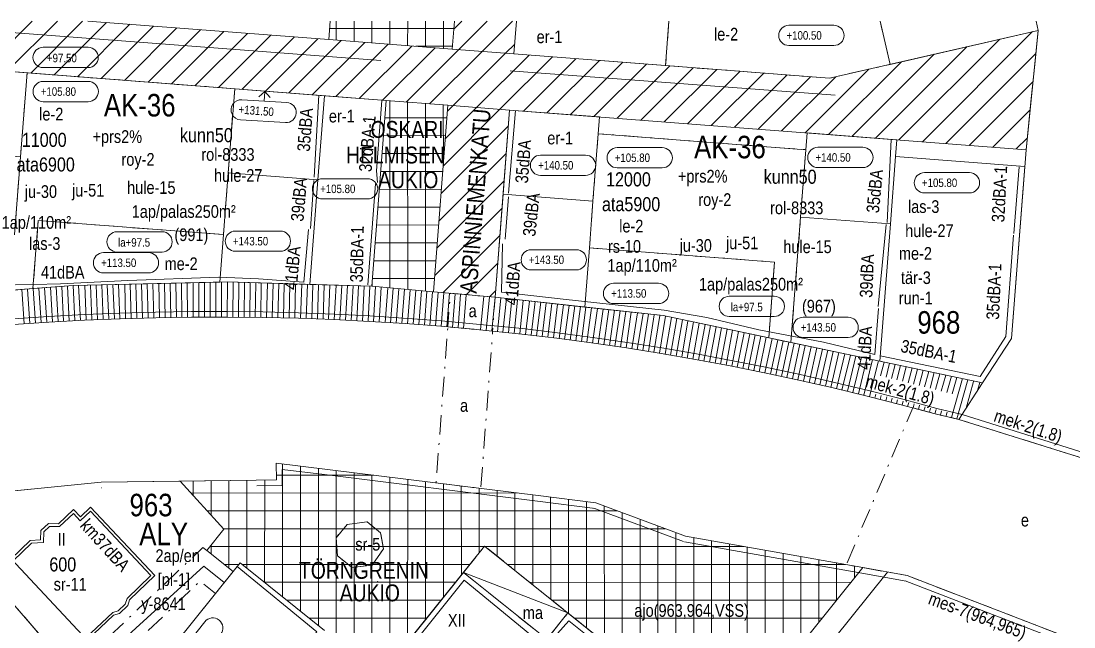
# Model space of a CAD drawing. Header units: metres. Extents: x 24485995 to 24488038, y 6819999 to 6822001.
# Drawn here: x 24487369.6 to 24487556.7, y 6821892.3 to 6822000 of the extents above; entities that cross this region are included whole.
import ezdxf

# ---------------------------------------------------------------- set-up
doc = ezdxf.new("R2010")
doc.units = ezdxf.units.M
for name, pattern in [('k10040', [10.3, 3.5, -1.5, 0.3, -1.5, 3.5]), ('K10271', [0]), ('k10400', [0]), ('K10430', [0]), ('k10630.1', [0]), ('k10rt0', [0]), ('k10vi1', [0])]:
    doc.linetypes.add(name, pattern=pattern)
for name, color, linetype, lineweight in [('AK_AsemakaavaTeksti_Kadun_puistonnimi', 7, 'Continuous', 0), ('AK_AsemakaavaTeksti_Korttelinumero', 7, 'Continuous', 0), ('AK_JohdoillevarattuViiva', 7, 'Continuous', 0), ('AK_Kaavamerkinta_Kayttotarkoitusalue', 7, 'Continuous', 0), ('AK_Katualue_Pihakatu', 7, 'Continuous', 0), ('AK_Katualue_Tori', 7, 'Continuous', 0), ('AK_KayttotarkoitusSymboliViiva_Rautatiealueen_kuvio', 14, 'Continuous', 0), ('AK_KayttotarkoitusSymboliViiva_Virkistysalueen_kuvio_murtoviiva', 7, 'Continuous', 0), ('AK_KayttotarkoitusViiva', 7, 'Continuous', 0), ('AK_LiikennointiTeksti_Autopaikkamerkinta', 7, 'Continuous', 0), ('AK_LiikennointiTeksti_Autopaikkamerkinta_m2', 7, 'Continuous', 0), ('AK_LiikennointiViiva_Ajoneuvoliittymakielto', 7, 'Continuous', 0), ('AK_LiikennointiViiva_Meluvalli_-aita', 7, 'Continuous', 0), ('AK_LiikennointiViiva_Polkuviivoitus', 7, 'Continuous', 0), ('AK_MuuAsemakaavaTeksti_Alueenosan_kayttotarkoitus', 7, 'Continuous', 0), ('AK_MuuAsemakaavaTeksti_Erityismaarays', 7, 'Continuous', 0), ('AK_MuuAsemakaavaViiva_alueenosan_raja', 7, 'Continuous', 0), ('AK_RakennusalaTeksti_Kerrosala_tai_luku', 7, 'Continuous', 0), ('AK_RakennusalaTeksti_Rakennusoikeus', 7, 'Continuous', 0), ('AK_RakennusalaViiva_Maanalaisen_tilan_viiva', 7, 'Continuous', 0), ('AK_RakennusalaViiva_Rakennusalan_raja__I_', 7, 'Continuous', 0), ('AK_RakentaminenTeksti_Korkeusmerkinta', 7, 'Continuous', 0), ('AK_RakentaminenTeksti_Korkeusmerkinta_ja_soikio', 7, 'Continuous', 0), ('AK_RakentaminenTeksti_Korkeusmerkinta_ja_soikio_ja_nuoli', 7, 'Continuous', 0), ('AK_RakentaminenTeksti_Rakentamismaarays', 7, 'Continuous', 0), ('AK_RakentaminenViiva_dB_yms_aaltoviiva', 7, 'Continuous', 0), ('AK_Tontti_Sitova', 7, 'Continuous', 0), ('AK_YmparistoTeksti_Aita_puurivimerkinta', 7, 'Continuous', 0), ('AK_YmparistoViiva_Aita', 7, 'Continuous', 0), ('AK_YmparistoViiva_Istutettava_puurivi', 7, 'Continuous', 0)]:
    doc.layers.add(name, color=color, linetype=linetype, lineweight=lineweight)
doc.styles.add('ArialNarrow', font='ARIALN.TTF')

# ---------------------------------------------------------------- blocks, each defined once
blk = doc.blocks.new('AKP43')
at = {"layer": 'AK_RakentaminenTeksti_Korkeusmerkinta_ja_soikio', "color": 7, "linetype": 'Continuous', "lineweight": 13}
for p, q in [((4, 1.8), (-4, 1.8)), ((-4, -1.8), (4, -1.8))]:
    blk.add_line(p, q, dxfattribs=at)
for centre, start, end in [((-4, 0), 90, 270), ((4, 0), 270, 90)]:
    blk.add_arc(centre, 1.8, start, end, dxfattribs=at)

msp = doc.modelspace()

# ---------------------------------------------------------------- hatches: boundary and pattern name
at = {"layer": 'AK_Katualue_Pihakatu', "linetype": 'Continuous', "lineweight": 0}
h = msp.add_hatch(dxfattribs=at)
h.set_pattern_fill('ANSI31', style=0)
h.paths.add_polyline_path([(24487381.48, 6822000), (24487424.31, 6821996.7), (24487446.24, 6821995.01), (24487457.21, 6821994.16), (24487513.26, 6821989.85), (24487550.35, 6821998.35), (24487548.17, 6821977.13), (24487456.44, 6821984.19), (24487445.48, 6821985.04), (24487434.51, 6821985.88), (24487354.75, 6821992.03), (24487353.75, 6821992.11), (24487319.64, 6821984.26), (24487113.05, 6821936.72), (24487110.81, 6821946.46), (24487343.46, 6822000)], flags=0)
h = msp.add_hatch(dxfattribs=at)
h.set_pattern_fill('ANSI31', style=0)
h.paths.add_polyline_path([(24487457.66, 6822000), (24487457.21, 6821994.16), (24487446.24, 6821995.01), (24487446.63, 6822000)], flags=0)
h = msp.add_hatch(dxfattribs=at)
h.set_pattern_fill('ANSI31', style=0)
h.paths.add_polyline_path([(24487442.92, 6821951.89), (24487445.48, 6821985.04), (24487456.44, 6821984.19), (24487453.88, 6821950.92)], flags=0)
at = {"layer": 'AK_Katualue_Tori', "linetype": 'Continuous', "lineweight": 0}
h = msp.add_hatch(dxfattribs=at)
h.set_pattern_fill('NET', style=0)
h.paths.add_polyline_path([(24487424.56, 6822000), (24487446.63, 6822000), (24487446.24, 6821995.01), (24487424.31, 6821996.7)], flags=0)
h = msp.add_hatch(dxfattribs=at)
h.set_pattern_fill('NET', style=0)
h.paths.add_polyline_path([(24487431.96, 6821952.86), (24487434.51, 6821985.88), (24487445.48, 6821985.04), (24487442.92, 6821951.89)], flags=0)
h = msp.add_hatch(dxfattribs=at)
h.set_pattern_fill('NET', style=0)
h.paths.add_polyline_path([(24487408.57, 6821903.72), (24487423.54, 6821891.7), (24487433.52, 6821883.69), (24487451.98, 6821906.7), (24487494.73, 6821872.41), (24487519.16, 6821902.87), (24487519.16, 6821902.87), (24487487.67, 6821908.43), (24487471.75, 6821914.38), (24487461.5, 6821915.68), (24487414.98, 6821921.46), (24487415.03, 6821918.46), (24487411.38, 6821918.41), (24487411.38, 6821918.41), (24487397.88, 6821918.22), (24487405.68, 6821909.71), (24487402.63, 6821905.91), (24487407.31, 6821902.16)], flags=0)

# ---------------------------------------------------------------- linework, layer by layer
at = {"layer": 'AK_AsemakaavaTeksti_Kadun_puistonnimi', "linetype": 'Continuous', "lineweight": 5}
msp.add_point((24487432.97, 6821900.38), dxfattribs=at)
at = {"layer": 'AK_JohdoillevarattuViiva', "linetype": 'Continuous', "lineweight": 5, "flags": 128}
msp.add_lwpolyline([(24487261.06, 6821861.54), (24487266.08, 6821853.63), (24487276.53, 6821829.44), (24487318.76, 6821811.75), (24487334.9, 6821831.87), (24487363.58, 6821867.66), (24487367.05, 6821871.08), (24487379.95, 6821882.93), (24487402.09, 6821903.14), (24487405.75, 6821900.21)], dxfattribs=at)
at = {"layer": 'AK_KayttotarkoitusSymboliViiva_Rautatiealueen_kuvio', "linetype": 'k10rt0', "lineweight": 9, "flags": 128}
for points in [[(24487621.02, 6821897.37), (24487603.56, 6821904.89), (24487596.82, 6821907.71), (24487591.09, 6821910.18), (24487585.32, 6821912.57), (24487579.53, 6821914.89), (24487573.7, 6821917.14), (24487567.85, 6821919.3), (24487536.24, 6821929.21), (24487532.03, 6821930.19), (24487526.01, 6821931.81), (24487519.96, 6821933.35), (24487513.9, 6821934.81), (24487507.82, 6821936.2), (24487501.72, 6821937.5), (24487495.6, 6821938.72), (24487489.47, 6821939.86), (24487483.33, 6821940.92), (24487477.17, 6821941.9), (24487471, 6821942.8), (24487464.81, 6821943.62), (24487458.62, 6821944.35), (24487450.47, 6821945.2), (24487444.19, 6821945.75), (24487437.87, 6821946.23), (24487431.55, 6821946.62), (24487425.23, 6821946.94), (24487418.9, 6821947.17), (24487412.57, 6821947.32), (24487406.24, 6821947.38), (24487399.91, 6821947.37), (24487393.58, 6821947.28), (24487387.25, 6821947.1), (24487380.92, 6821946.84), (24487374.6, 6821946.5), (24487368.28, 6821946.08), (24487361.97, 6821945.57), (24487355.66, 6821944.99), (24487349.37, 6821944.32), (24487343.08, 6821943.57), (24487336.8, 6821942.74), (24487330.53, 6821941.83), (24487324.28, 6821940.84), (24487317.56, 6821939.68), (24487311.81, 6821938.62), (24487305.6, 6821937.39), (24487299.43, 6821936.08), (24487292.42, 6821934.49), (24487287.46, 6821933.31), (24487282.52, 6821932.09), (24487277.61, 6821930.83), (24487272.7, 6821929.54), (24487267.82, 6821928.22), (24487262.95, 6821926.88), (24487258.76, 6821925.71), (24487253.26, 6821924.15), (24487248.43, 6821922.77), (24487243.61, 6821921.38), (24487239.2, 6821920.1), (24487221.1, 6821914.86), (24487201.63, 6821909.22)], [(24486973.74, 6821820.32), (24487023.34, 6821829.8), (24487026.29, 6821830.36), (24487028.7, 6821830.82), (24487033.03, 6821831.97), (24487042.39, 6821834.44), (24487117.72, 6821854.36), (24487121.98, 6821855.49), (24487125.34, 6821856.38), (24487159.87, 6821866.63), (24487185.87, 6821874.36), (24487197.66, 6821877.13), (24487242.3, 6821887.63), (24487291.83, 6821904.85), (24487336.31, 6821913.34), (24487383.89, 6821918.03), (24487411.38, 6821918.41), (24487415.03, 6821918.46), (24487414.98, 6821921.46), (24487461.5, 6821915.68), (24487471.75, 6821914.38), (24487487.67, 6821908.43), (24487519.16, 6821902.87), (24487527.06, 6821901.47), (24487567.17, 6821886), (24487600.39, 6821873.18)]]:
    msp.add_lwpolyline(points, dxfattribs=at)
at = {"layer": 'AK_KayttotarkoitusSymboliViiva_Virkistysalueen_kuvio_murtoviiva', "linetype": 'k10vi1', "lineweight": 9, "flags": 128}
msp.add_lwpolyline([(24487320.59, 6821810.85), (24487337.63, 6821832.09), (24487315.7, 6821841.06), (24487315.81, 6821863.75), (24487338.82, 6821866.85), (24487344.83, 6821869.09), (24487355.97, 6821875.03), (24487365.04, 6821866.25), (24487368.78, 6821870.9), (24487373.85, 6821866.84), (24487378.23, 6821872.29), (24487381.35, 6821869.79), (24487386.15, 6821875.78), (24487353.9, 6821912.93), (24487354.24, 6821915.11), (24487336.31, 6821913.34), (24487291.83, 6821904.85), (24487242.3, 6821887.63), (24487197.66, 6821877.13), (24487199.84, 6821869.59), (24487219.75, 6821869.64), (24487241.98, 6821851.81), (24487265.77, 6821832.72), (24487268.76, 6821797.28), (24487270.66, 6821795.67), (24487312.39, 6821760.2), (24487317.17, 6821761.04), (24487305.75, 6821770.95), (24487296.32, 6821782.51), (24487278.23, 6821806.88), (24487288.59, 6821818.86), (24487307.26, 6821818.86), (24487313.1, 6821801.69), (24487317.14, 6821806.31), (24487339.25, 6821788.57), (24487340.94, 6821790.67), (24487321.06, 6821806.63)], dxfattribs=at)
at = {"layer": 'AK_KayttotarkoitusViiva', "linetype": 'Continuous', "lineweight": 20, "flags": 128}
for points in [[(24487424.31, 6821996.7), (24487381.48, 6822000)], [(24487424.56, 6822000), (24487424.31, 6821996.7)], [(24487446.24, 6821995.01), (24487446.63, 6822000)], [(24487457.21, 6821994.16), (24487457.66, 6822000)], [(24487549.97, 6822000), (24487550.35, 6821998.35)], [(24487457.21, 6821994.16), (24487513.26, 6821989.85), (24487550.35, 6821998.35)], [(24487550.35, 6821998.35), (24487548.17, 6821977.13)], [(24487424.31, 6821996.7), (24487446.24, 6821995.01)], [(24487446.24, 6821995.01), (24487457.21, 6821994.16)], [(24487434.51, 6821985.88), (24487354.75, 6821992.03)], [(24487434.51, 6821985.88), (24487431.96, 6821952.86)], [(24487445.48, 6821985.04), (24487434.51, 6821985.88)], [(24487442.92, 6821951.89), (24487445.48, 6821985.04)], [(24487445.48, 6821985.04), (24487456.44, 6821984.19)], [(24487456.44, 6821984.19), (24487453.88, 6821950.92)], [(24487548.17, 6821977.13), (24487456.44, 6821984.19)], [(24487548.17, 6821977.13), (24487545.59, 6821943.61), (24487540.46, 6821935.71)], [(24487431.96, 6821952.86), (24487406.27, 6821953.63), (24487378.91, 6821952.99), (24487351.58, 6821950.91)], [(24487442.92, 6821951.89), (24487431.96, 6821952.86)], [(24487453.88, 6821950.92), (24487442.92, 6821951.89)], [(24487540.46, 6821935.71), (24487483.71, 6821947.65), (24487453.88, 6821950.92)], [(24487368.28, 6821946.08), (24487374.6, 6821946.5), (24487380.92, 6821946.84), (24487387.25, 6821947.1), (24487393.58, 6821947.28), (24487399.91, 6821947.37), (24487406.24, 6821947.38), (24487412.57, 6821947.32), (24487418.9, 6821947.17), (24487425.23, 6821946.94), (24487431.55, 6821946.62), (24487437.87, 6821946.23), (24487444.19, 6821945.75), (24487450.47, 6821945.2), (24487458.62, 6821944.35), (24487464.81, 6821943.62), (24487471, 6821942.8), (24487477.17, 6821941.9), (24487483.33, 6821940.92), (24487489.47, 6821939.86), (24487495.6, 6821938.72), (24487501.72, 6821937.5), (24487507.82, 6821936.2), (24487513.9, 6821934.81), (24487519.96, 6821933.35), (24487526.01, 6821931.81), (24487532.03, 6821930.19), (24487536.24, 6821929.21)], [(24487536.24, 6821929.21), (24487540.46, 6821935.71)], [(24487567.85, 6821919.3), (24487536.24, 6821929.21)], [(24487411.38, 6821918.41), (24487415.03, 6821918.46), (24487414.98, 6821921.46), (24487461.5, 6821915.68), (24487471.75, 6821914.38), (24487487.67, 6821908.43), (24487519.16, 6821902.87)], [(24487397.88, 6821918.22), (24487383.89, 6821918.03), (24487354.24, 6821915.11)], [(24487397.88, 6821918.22), (24487411.38, 6821918.41)], [(24487407.31, 6821902.16), (24487402.63, 6821905.91), (24487405.68, 6821909.71), (24487397.88, 6821918.22)], [(24487354.24, 6821915.11), (24487353.9, 6821912.93), (24487386.15, 6821875.78)], [(24487433.52, 6821883.69), (24487451.98, 6821906.7), (24487494.73, 6821872.41)], [(24487408.57, 6821903.72), (24487407.31, 6821902.16)], [(24487408.57, 6821903.72), (24487423.54, 6821891.7)], [(24487386.15, 6821875.78), (24487407.31, 6821902.16)], [(24487519.16, 6821902.87), (24487494.73, 6821872.41)], [(24487519.16, 6821902.87), (24487527.06, 6821901.47), (24487567.17, 6821886)]]:
    msp.add_lwpolyline(points, dxfattribs=at)
at = {"layer": 'AK_LiikennointiViiva_Ajoneuvoliittymakielto', "linetype": 'k10630.1', "lineweight": 5, "flags": 128}
msp.add_lwpolyline([(24487549.97, 6822000), (24487550.35, 6821998.35), (24487549.72, 6821992.29), (24487549.1, 6821986.22), (24487548.17, 6821977.13), (24487547.7, 6821971.03), (24487546.29, 6821952.75), (24487545.59, 6821943.61), (24487540.46, 6821935.71)], dxfattribs=at)
at = {"layer": 'AK_LiikennointiViiva_Meluvalli_-aita', "linetype": 'Continuous', "lineweight": 5, "flags": 128}
for points in [[(24487536.81, 6821930.08), (24487532.3, 6821931.16), (24487526.26, 6821932.78), (24487520.2, 6821934.32), (24487514.13, 6821935.79), (24487508.03, 6821937.17), (24487501.92, 6821938.48), (24487495.79, 6821939.7), (24487489.65, 6821940.84), (24487483.49, 6821941.91), (24487477.32, 6821942.89), (24487471.13, 6821943.79), (24487464.94, 6821944.61), (24487458.73, 6821945.35), (24487444.27, 6821946.75), (24487431.61, 6821947.62), (24487425.27, 6821947.93), (24487418.93, 6821948.17), (24487412.59, 6821948.32), (24487406.24, 6821948.38), (24487399.9, 6821948.37), (24487393.55, 6821948.28), (24487387.21, 6821948.1), (24487380.87, 6821947.84), (24487374.54, 6821947.5), (24487368.21, 6821947.07)], [(24487536.81, 6821930.08), (24487567.92, 6821920.33)], [(24487411.54, 6821917.41), (24487416.04, 6821917.47), (24487416, 6821920.32), (24487423.53, 6821919.39), (24487461.38, 6821914.68), (24487471.62, 6821913.38)], [(24487471.4, 6821913.44), (24487487.32, 6821907.49)], [(24487487.5, 6821907.44), (24487518.99, 6821901.88), (24487526.89, 6821900.49)], [(24487526.7, 6821900.54), (24487566.81, 6821885.07), (24487594.15, 6821874.52), (24487599.2, 6821872.57), (24487596.91, 6821863.84), (24487613.24, 6821858.14)]]:
    msp.add_lwpolyline(points, dxfattribs=at)
at = {"layer": 'AK_LiikennointiViiva_Polkuviivoitus', "linetype": 'Continuous', "lineweight": 0, "flags": 128}
for points in [[(24487370.21, 6821946.21), (24487369.8, 6821952.33)], [(24487371.2, 6821946.27), (24487370.8, 6821952.37)], [(24487372.2, 6821946.34), (24487371.79, 6821952.45)], [(24487373.2, 6821946.41), (24487372.79, 6821952.52)], [(24487374.2, 6821946.47), (24487373.79, 6821952.6)], [(24487375.21, 6821946.53), (24487374.88, 6821952.68)], [(24487376.21, 6821946.59), (24487375.87, 6821952.76)], [(24487377.2, 6821946.64), (24487376.87, 6821952.83)], [(24487378.2, 6821946.69), (24487377.87, 6821952.91)], [(24487379.2, 6821946.75), (24487378.87, 6821952.99)], [(24487380.2, 6821946.8), (24487379.87, 6821953.01)], [(24487381.21, 6821946.85), (24487380.96, 6821953.04)], [(24487382.21, 6821946.89), (24487381.96, 6821953.06)], [(24487383.21, 6821946.93), (24487382.96, 6821953.09)], [(24487384.21, 6821946.97), (24487383.96, 6821953.11)], [(24487385.21, 6821947.01), (24487384.96, 6821953.13)], [(24487386.21, 6821947.06), (24487385.96, 6821953.16)], [(24487387.21, 6821947.1), (24487386.96, 6821953.18)], [(24487388.22, 6821947.13), (24487388.05, 6821953.21)], [(24487389.22, 6821947.15), (24487389.05, 6821953.23)], [(24487390.22, 6821947.18), (24487390.05, 6821953.25)], [(24487391.22, 6821947.21), (24487391.05, 6821953.28)], [(24487392.22, 6821947.24), (24487392.05, 6821953.3)], [(24487393.22, 6821947.27), (24487393.05, 6821953.32)], [(24487394.23, 6821947.29), (24487394.14, 6821953.35)], [(24487395.23, 6821947.3), (24487395.14, 6821953.37)], [(24487396.23, 6821947.32), (24487396.14, 6821953.4)], [(24487397.23, 6821947.33), (24487397.14, 6821953.42)], [(24487398.23, 6821947.35), (24487398.14, 6821953.44)], [(24487399.23, 6821947.36), (24487399.14, 6821953.47)], [(24487400.24, 6821947.37), (24487400.23, 6821953.49)], [(24487401.24, 6821947.37), (24487401.23, 6821953.52)], [(24487402.24, 6821947.38), (24487402.23, 6821953.54)], [(24487403.24, 6821947.38), (24487403.23, 6821953.56)], [(24487404.24, 6821947.38), (24487404.23, 6821953.59)], [(24487405.24, 6821947.38), (24487405.23, 6821953.61)], [(24487406.26, 6821947.38), (24487406.32, 6821953.63)], [(24487407.26, 6821947.37), (24487407.32, 6821953.6)], [(24487408.26, 6821947.36), (24487408.32, 6821953.57)], [(24487409.26, 6821947.35), (24487409.32, 6821953.54)], [(24487410.26, 6821947.34), (24487410.32, 6821953.51)], [(24487411.25, 6821947.33), (24487411.32, 6821953.48)], [(24487412.25, 6821947.32), (24487412.32, 6821953.45)], [(24487413.27, 6821947.3), (24487413.41, 6821953.42)], [(24487414.27, 6821947.28), (24487414.41, 6821953.39)], [(24487415.27, 6821947.25), (24487415.41, 6821953.36)], [(24487416.27, 6821947.23), (24487416.41, 6821953.33)], [(24487417.27, 6821947.21), (24487417.41, 6821953.3)], [(24487418.27, 6821947.18), (24487418.41, 6821953.27)], [(24487419.28, 6821947.15), (24487419.5, 6821953.23)], [(24487420.28, 6821947.12), (24487420.5, 6821953.2)], [(24487421.28, 6821947.08), (24487421.5, 6821953.17)], [(24487422.28, 6821947.04), (24487422.5, 6821953.14)], [(24487423.28, 6821947.01), (24487423.5, 6821953.11)], [(24487424.28, 6821946.97), (24487424.5, 6821953.08)], [(24487425.29, 6821946.93), (24487425.61, 6821953.05)], [(24487426.29, 6821946.88), (24487426.61, 6821953.02)], [(24487427.29, 6821946.83), (24487427.61, 6821952.99)], [(24487428.29, 6821946.78), (24487428.61, 6821952.96)], [(24487429.29, 6821946.73), (24487429.61, 6821952.93)], [(24487430.28, 6821946.69), (24487430.61, 6821952.9)], [(24487431.28, 6821946.64), (24487431.61, 6821952.87)], [(24487432.28, 6821946.58), (24487432.61, 6821952.8)], [(24487433.28, 6821946.51), (24487433.61, 6821952.71)], [(24487434.3, 6821946.45), (24487434.78, 6821952.61)], [(24487435.3, 6821946.39), (24487435.77, 6821952.52)], [(24487436.3, 6821946.33), (24487436.77, 6821952.43)], [(24487437.3, 6821946.26), (24487437.77, 6821952.34)], [(24487438.29, 6821946.2), (24487438.76, 6821952.25)], [(24487439.29, 6821946.12), (24487439.76, 6821952.17)], [(24487440.29, 6821946.05), (24487440.75, 6821952.08)], [(24487441.29, 6821945.97), (24487441.75, 6821951.99)], [(24487442.28, 6821945.9), (24487442.75, 6821951.9)], [(24487443.28, 6821945.82), (24487443.74, 6821951.81)], [(24487444.28, 6821945.74), (24487444.74, 6821951.73)], [(24487445.27, 6821945.66), (24487445.73, 6821951.64)], [(24487446.27, 6821945.57), (24487446.73, 6821951.55)], [(24487447.27, 6821945.48), (24487447.73, 6821951.46)], [(24487448.26, 6821945.39), (24487448.72, 6821951.37)], [(24487451.27, 6821945.12), (24487451.88, 6821951.09)], [(24487452.27, 6821945.02), (24487452.87, 6821951.01)], [(24487453.26, 6821944.92), (24487453.87, 6821950.92)], [(24487454.26, 6821944.8), (24487454.86, 6821950.81)], [(24487455.25, 6821944.7), (24487455.86, 6821950.7)], [(24487456.25, 6821944.6), (24487456.85, 6821950.59)], [(24487457.24, 6821944.5), (24487457.84, 6821950.48)], [(24487458.24, 6821944.39), (24487458.84, 6821950.37)], [(24487459.25, 6821944.28), (24487459.96, 6821950.25)], [(24487460.24, 6821944.16), (24487460.95, 6821950.14)], [(24487461.23, 6821944.04), (24487461.95, 6821950.03)], [(24487462.23, 6821943.92), (24487462.94, 6821949.93)], [(24487463.22, 6821943.81), (24487463.93, 6821949.82)], [(24487464.21, 6821943.69), (24487464.93, 6821949.71)], [(24487465.22, 6821943.56), (24487466.01, 6821949.59)], [(24487466.21, 6821943.43), (24487467.01, 6821949.48)], [(24487467.2, 6821943.3), (24487468, 6821949.37)], [(24487468.19, 6821943.17), (24487469, 6821949.26)], [(24487469.18, 6821943.04), (24487469.99, 6821949.15)], [(24487470.17, 6821942.91), (24487470.99, 6821949.04)], [(24487471.18, 6821942.77), (24487472.07, 6821948.92)], [(24487472.17, 6821942.63), (24487473.07, 6821948.82)], [(24487473.16, 6821942.48), (24487474.06, 6821948.71)], [(24487474.15, 6821942.34), (24487475.06, 6821948.6)], [(24487475.14, 6821942.19), (24487476.05, 6821948.49)], [(24487476.13, 6821942.05), (24487477.05, 6821948.38)], [(24487477.12, 6821941.91), (24487478.04, 6821948.27)], [(24487478.12, 6821941.75), (24487479.14, 6821948.15)], [(24487479.1, 6821941.59), (24487480.13, 6821948.04)], [(24487480.09, 6821941.43), (24487481.13, 6821947.93)], [(24487481.08, 6821941.28), (24487482.12, 6821947.82)], [(24487482.07, 6821941.12), (24487483.11, 6821947.7)], [(24487483.05, 6821940.96), (24487484.11, 6821947.57)], [(24487484.05, 6821940.79), (24487485.18, 6821947.34)], [(24487485.04, 6821940.62), (24487486.16, 6821947.14)], [(24487486.02, 6821940.45), (24487487.14, 6821946.93)], [(24487487.01, 6821940.28), (24487488.12, 6821946.72)], [(24487488, 6821940.11), (24487489.1, 6821946.52)], [(24487488.98, 6821939.94), (24487490.08, 6821946.31)], [(24487489.98, 6821939.76), (24487491.15, 6821946.09)], [(24487490.96, 6821939.58), (24487492.13, 6821945.88)], [(24487491.94, 6821939.4), (24487493.11, 6821945.67)], [(24487492.93, 6821939.22), (24487494.09, 6821945.47)], [(24487493.91, 6821939.03), (24487495.07, 6821945.26)], [(24487494.89, 6821938.85), (24487496.05, 6821945.06)], [(24487495.89, 6821938.66), (24487497.12, 6821944.83)], [(24487496.87, 6821938.47), (24487498.1, 6821944.62)], [(24487497.85, 6821938.27), (24487499.08, 6821944.42)], [(24487498.83, 6821938.07), (24487500.06, 6821944.21)], [(24487499.81, 6821937.88), (24487501.04, 6821944.01)], [(24487500.79, 6821937.68), (24487502.01, 6821943.8)], [(24487501.79, 6821937.48), (24487503.09, 6821943.58)], [(24487502.76, 6821937.27), (24487504.06, 6821943.37)], [(24487503.74, 6821937.07), (24487505.04, 6821943.16)], [(24487504.72, 6821936.86), (24487506.02, 6821942.96)], [(24487505.7, 6821936.65), (24487507, 6821942.75)], [(24487506.68, 6821936.44), (24487507.98, 6821942.55)], [(24487507.65, 6821936.23), (24487508.96, 6821942.34)], [(24487508.64, 6821936.01), (24487510.03, 6821942.11)], [(24487509.62, 6821935.79), (24487511.01, 6821941.91)], [(24487510.59, 6821935.57), (24487511.99, 6821941.7)], [(24487511.57, 6821935.34), (24487512.96, 6821941.5)], [(24487512.54, 6821935.12), (24487513.94, 6821941.29)], [(24487513.52, 6821934.9), (24487514.92, 6821941.08)], [(24487514.5, 6821934.67), (24487515.99, 6821940.86)], [(24487515.48, 6821934.43), (24487516.97, 6821940.65)], [(24487516.45, 6821934.2), (24487517.95, 6821940.45)], [(24487517.42, 6821933.97), (24487518.93, 6821940.24)], [(24487518.39, 6821933.73), (24487519.91, 6821940.04)], [(24487519.36, 6821933.5), (24487520.89, 6821939.83)], [(24487520.35, 6821933.26), (24487521.97, 6821939.6)], [(24487522.33, 6821936.97), (24487522.95, 6821939.4)], [(24487523.3, 6821936.73), (24487523.92, 6821939.19)], [(24487524.27, 6821936.48), (24487524.9, 6821938.98)], [(24487525.24, 6821936.24), (24487525.88, 6821938.78)], [(24487526.21, 6821935.99), (24487526.86, 6821938.57)], [(24487527.24, 6821935.73), (24487527.94, 6821938.35)], [(24487528.21, 6821935.48), (24487528.92, 6821938.14)], [(24487529.18, 6821935.24), (24487529.9, 6821937.93)], [(24487530.15, 6821934.99), (24487530.88, 6821937.73)], [(24487531.12, 6821934.75), (24487531.86, 6821937.52)], [(24487532.09, 6821934.5), (24487532.84, 6821937.31)], [(24487533.12, 6821934.24), (24487533.93, 6821937.09)], [(24487534.09, 6821933.99), (24487534.91, 6821936.88)], [(24487534.91, 6821929.52), (24487536.87, 6821936.47)], [(24487535.06, 6821933.75), (24487535.89, 6821936.67)], [(24487535.88, 6821929.29), (24487537.85, 6821936.26)], [(24487537.53, 6821931.19), (24487538.87, 6821935.95)], [(24487539.56, 6821934.33), (24487539.98, 6821935.79)], [(24487521.32, 6821933.01), (24487521.49, 6821933.7)], [(24487522.29, 6821932.76), (24487522.46, 6821933.45)], [(24487523.26, 6821932.51), (24487523.43, 6821933.2)], [(24487524.22, 6821932.27), (24487524.4, 6821932.96)], [(24487525.19, 6821932.02), (24487525.37, 6821932.71)], [(24487526.17, 6821931.77), (24487526.36, 6821932.46)], [(24487527.14, 6821931.51), (24487527.33, 6821932.21)], [(24487528.11, 6821931.25), (24487528.3, 6821931.96)], [(24487529.07, 6821930.99), (24487529.27, 6821931.72)], [(24487530.04, 6821930.73), (24487530.24, 6821931.47)], [(24487531, 6821930.47), (24487531.21, 6821931.22)], [(24487531.98, 6821930.21), (24487532.2, 6821930.97)], [(24487532.96, 6821929.98), (24487533.17, 6821930.72)], [(24487533.93, 6821929.75), (24487534.14, 6821930.48)]]:
    msp.add_lwpolyline(points, dxfattribs=at)
at = {"layer": 'AK_MuuAsemakaavaViiva_alueenosan_raja', "linetype": 'k10040', "lineweight": 5, "flags": 128}
for points in [[(24487484.74, 6822000), (24487484.13, 6821992.09), (24487513.26, 6821989.85), (24487524.04, 6821992.3), (24487522.26, 6822000)], [(24487407.59, 6821987.96), (24487370.7, 6821990.8), (24487369.55, 6821975.85), (24487367.72, 6821952.14), (24487371.76, 6821952.45), (24487372.69, 6821964.57), (24487405.59, 6821962.04), (24487406.44, 6821973), (24487407.59, 6821987.96)], [(24487471.24, 6821968.01), (24487470.6, 6821959.69), (24487503.5, 6821957.16), (24487502.47, 6821943.71), (24487506.41, 6821942.87), (24487508.13, 6821965.17), (24487509.05, 6821977.13), (24487472.16, 6821979.97), (24487471.24, 6821968.01)], [(24487450.47, 6821945.2), (24487453.42, 6821944.9), (24487453.88, 6821950.92), (24487445.91, 6821951.63), (24487445.46, 6821945.64), (24487450.47, 6821945.2)], [(24487450.47, 6821945.2), (24487453.42, 6821944.9), (24487451.31, 6821916.94), (24487443.37, 6821917.93), (24487445.46, 6821945.64), (24487450.47, 6821945.2)], [(24487528.08, 6821931.26), (24487531.97, 6821930.21), (24487536.24, 6821929.21), (24487567.85, 6821919.3), (24487567.17, 6821886), (24487527.06, 6821901.47), (24487516.23, 6821903.39), (24487528.08, 6821931.26)], [(24487354.24, 6821915.11), (24487353.9, 6821912.93), (24487386.15, 6821875.78), (24487381.35, 6821869.79), (24487378.23, 6821872.29), (24487373.85, 6821866.84), (24487368.78, 6821870.9), (24487365.04, 6821866.25), (24487355.97, 6821875.03), (24487344.83, 6821869.09), (24487338.82, 6821866.85), (24487315.81, 6821863.75), (24487315.7, 6821841.06), (24487337.63, 6821832.09), (24487318.72, 6821808.51), (24487340.94, 6821790.67), (24487339.25, 6821788.57), (24487317.14, 6821806.31), (24487313.1, 6821801.69), (24487307.26, 6821818.86), (24487288.59, 6821818.86), (24487278.23, 6821806.88), (24487296.32, 6821782.51), (24487305.75, 6821770.95), (24487317.17, 6821761.04), (24487312.39, 6821760.2), (24487270.66, 6821795.67), (24487268.76, 6821797.28), (24487265.77, 6821832.72), (24487241.98, 6821851.81), (24487219.75, 6821869.64), (24487199.84, 6821869.59), (24487197.66, 6821877.13), (24487242.3, 6821887.63), (24487291.83, 6821904.85), (24487336.31, 6821913.34), (24487354.24, 6821915.11)], [(24487427.6, 6821910.56), (24487431.11, 6821911), (24487433.51, 6821909.06), (24487434.01, 6821906.22), (24487432, 6821903.33), (24487428.47, 6821902.87), (24487425.83, 6821904.95), (24487425.6, 6821908.18), (24487427.6, 6821910.56)], [(24487281.75, 6821825.08), (24487266.47, 6821824.38), (24487266.9, 6821819.4), (24487292.52, 6821820.57), (24487308.05, 6821814.07), (24487306.65, 6821813.01), (24487306.34, 6821807.75), (24487312.31, 6821812.28), (24487315.06, 6821811.13), (24487308.29, 6821792.67), (24487301.47, 6821804.21), (24487296.64, 6821804.45), (24487303.93, 6821792.68), (24487293.92, 6821790.5), (24487281.31, 6821796.61), (24487267.36, 6821813.91), (24487268.11, 6821805.01), (24487278.12, 6821792.6), (24487293.3, 6821785.24), (24487306.73, 6821788.17), (24487307.13, 6821787.53), (24487310.61, 6821787.39), (24487318.76, 6821809.58), (24487319.37, 6821809.33), (24487337.63, 6821832.09), (24487365.04, 6821866.25), (24487364.87, 6821866.1), (24487368.78, 6821870.9), (24487369.47, 6821870.35), (24487381.35, 6821881.32), (24487401.45, 6821900.46), (24487404.18, 6821898.26), (24487407.31, 6821902.16), (24487401.95, 6821906.46), (24487378.72, 6821884.34), (24487362.15, 6821869.04), (24487359.65, 6821865.92), (24487360.24, 6821865.35), (24487354.76, 6821859.82), (24487348.78, 6821852.37), (24487348.78, 6821851.66), (24487348.2, 6821851.65), (24487334.51, 6821834.59), (24487333.34, 6821833.12), (24487329.65, 6821846.78), (24487325.79, 6821845.74), (24487330.24, 6821829.26), (24487318.14, 6821814.18), (24487302.63, 6821820.67), (24487315.56, 6821819), (24487316.2, 6821823.95), (24487310.16, 6821824.74), (24487328.83, 6821834.49), (24487327.49, 6821839.43), (24487301.51, 6821825.86), (24487300.78, 6821825.96), (24487291.08, 6821825.51), (24487278.02, 6821830.98), (24487267.85, 6821854.57), (24487262.73, 6821862.63), (24487259.38, 6821860.45), (24487259.03, 6821855.34), (24487264.38, 6821833.84), (24487265.77, 6821832.72), (24487266.47, 6821824.38), (24487269.38, 6821824.52), (24487269.79, 6821832.78), (24487265.57, 6821849.76), (24487275.01, 6821827.9), (24487281.75, 6821825.08)], [(24487448.23, 6821902.02), (24487451.98, 6821906.7), (24487466.8, 6821894.81), (24487463.05, 6821890.13), (24487448.23, 6821902.02)]]:
    msp.add_lwpolyline(points, dxfattribs=at)
at = {"layer": 'AK_RakennusalaViiva_Maanalaisen_tilan_viiva', "linetype": 'Continuous', "lineweight": 5, "flags": 128}
msp.add_lwpolyline([(24487448.23, 6821902.02), (24487466.8, 6821894.81)], dxfattribs=at)
at = {"layer": 'AK_RakennusalaViiva_Rakennusalan_raja__I_', "linetype": 'K10271', "lineweight": 9, "flags": 128}
for points in [[(24487457.66, 6822000), (24487457.21, 6821994.16), (24487484.13, 6821992.09), (24487484.74, 6822000)], [(24487522.26, 6822000), (24487524.04, 6821992.3), (24487550.35, 6821998.35), (24487549.97, 6822000)], [(24487370.7, 6821990.8), (24487354.75, 6821992.03), (24487353.6, 6821977.08), (24487369.55, 6821975.85), (24487370.7, 6821990.8)], [(24487407.59, 6821987.96), (24487370.7, 6821990.8), (24487369.55, 6821975.85), (24487367.72, 6821952.14), (24487371.76, 6821952.45), (24487372.69, 6821964.57), (24487405.59, 6821962.04), (24487406.44, 6821973), (24487407.59, 6821987.96)], [(24487423.54, 6821986.73), (24487407.59, 6821987.96), (24487406.44, 6821973), (24487422.39, 6821971.77), (24487423.54, 6821986.73)], [(24487434.51, 6821985.88), (24487423.54, 6821986.73), (24487422.39, 6821971.77), (24487420.96, 6821953.19), (24487431.96, 6821952.86), (24487434.51, 6821985.88)], [(24487472.16, 6821979.97), (24487472.39, 6821982.96), (24487456.44, 6821984.19), (24487455.29, 6821969.24), (24487471.24, 6821968.01), (24487472.16, 6821979.97)], [(24487471.24, 6821968.01), (24487470.6, 6821959.69), (24487503.5, 6821957.16), (24487502.47, 6821943.71), (24487506.41, 6821942.87), (24487508.13, 6821965.17), (24487509.05, 6821977.13), (24487472.16, 6821979.97), (24487471.24, 6821968.01)], [(24487509.05, 6821977.13), (24487508.13, 6821965.17), (24487524.08, 6821963.94), (24487525, 6821975.9), (24487525.23, 6821978.89), (24487509.28, 6821980.12), (24487509.05, 6821977.13)], [(24487524.08, 6821963.94), (24487522.2, 6821939.55), (24487540.46, 6821935.71), (24487545.59, 6821943.61), (24487547.94, 6821974.13), (24487525, 6821975.9), (24487524.08, 6821963.94)], [(24487405.59, 6821962.04), (24487404.94, 6821953.6), (24487406.27, 6821953.63), (24487420.96, 6821953.19), (24487422.39, 6821971.77), (24487406.44, 6821973), (24487405.59, 6821962.04)], [(24487471.24, 6821968.01), (24487455.29, 6821969.24), (24487453.88, 6821950.92), (24487469.79, 6821949.18), (24487470.6, 6821959.69), (24487471.24, 6821968.01)], [(24487378.91, 6821952.99), (24487404.94, 6821953.6), (24487405.59, 6821962.04), (24487372.69, 6821964.57), (24487371.76, 6821952.45), (24487378.91, 6821952.99)], [(24487524.08, 6821963.94), (24487508.13, 6821965.17), (24487506.41, 6821942.87), (24487522.2, 6821939.55), (24487524.08, 6821963.94)], [(24487503.5, 6821957.16), (24487470.6, 6821959.69), (24487469.79, 6821949.18), (24487483.71, 6821947.65), (24487502.47, 6821943.71), (24487503.5, 6821957.16)], [(24487378.95, 6821913.19), (24487376.27, 6821910.66), (24487374.52, 6821910.71), (24487373.18, 6821909.44), (24487373.12, 6821907.81), (24487371.27, 6821907.67), (24487367.91, 6821904.43), (24487381.39, 6821889.99), (24487386.06, 6821894.43), (24487387.14, 6821894.71), (24487388.61, 6821896.13), (24487388.9, 6821897.12), (24487393.41, 6821901.44), (24487381.99, 6821913.6), (24487380.18, 6821911.89), (24487378.95, 6821913.19)], [(24487431.11, 6821911), (24487427.6, 6821910.56), (24487425.6, 6821908.18), (24487425.83, 6821904.95), (24487428.47, 6821902.87), (24487432, 6821903.33), (24487434.01, 6821906.22), (24487433.51, 6821909.06), (24487431.11, 6821911)], [(24487408.02, 6821903.04), (24487381.55, 6821870.05), (24487395.63, 6821858.51), (24487422.2, 6821891.46), (24487408.02, 6821903.04)], [(24487433.84, 6821884.08), (24487449.44, 6821871.57), (24487453.19, 6821876.25), (24487467.85, 6821864.48), (24487482.25, 6821882.42), (24487466.8, 6821894.81), (24487463.05, 6821890.13), (24487448.23, 6821902.02), (24487433.84, 6821884.08)]]:
    msp.add_lwpolyline(points, dxfattribs=at)
at = {"layer": 'AK_RakentaminenTeksti_Korkeusmerkinta_ja_soikio_ja_nuoli', "linetype": 'Continuous', "lineweight": 5, "flags": 128}
for points in [[(24487416.84, 6821985.55), (24487408.85, 6821986.02)], [(24487412.95, 6821987.48), (24487411.89, 6821986.54)], [(24487412.85, 6821985.79), (24487412.95, 6821987.48)], [(24487412.95, 6821987.48), (24487413.88, 6821986.43)], [(24487408.64, 6821982.43), (24487416.63, 6821981.96)], [(24487402.29, 6821893.24), (24487397.34, 6821886.95)]]:
    msp.add_lwpolyline(points, dxfattribs=at)
at = {"layer": 'AK_RakentaminenTeksti_Korkeusmerkinta_ja_soikio_ja_nuoli', "linetype": 'Continuous', "lineweight": 5}
for centre, start, end in [((24487408.75, 6821984.23), 86.6107, 266.6107), ((24487416.73, 6821983.75), 266.6107, 86.6107), ((24487403.7, 6821892.13), 321.8428, 141.8428)]:
    msp.add_arc(centre, 1.8, start, end, dxfattribs=at)
at = {"layer": 'AK_RakentaminenViiva_dB_yms_aaltoviiva', "linetype": 'k10400', "lineweight": 0, "flags": 128}
for points in [[(24487421.71, 6821972.24), (24487422.54, 6821986.81)], [(24487433.74, 6821985.91), (24487432.78, 6821973.38), (24487432.95, 6821971.29)], [(24487457.45, 6821984.11), (24487456.26, 6821969.4)], [(24487523.49, 6821964.23), (24487524.24, 6821978.97)], [(24487546.03, 6821962.25), (24487546.95, 6821974.1)], [(24487421.07, 6821963.16), (24487421.66, 6821971.66)], [(24487432.6, 6821971.08), (24487431.22, 6821953.13)], [(24487456.26, 6821968.79), (24487455.64, 6821961.21)], [(24487521.92, 6821949.3), (24487523.32, 6821963.84)], [(24487420.71, 6821962.97), (24487419.9, 6821953.61), (24487411.84, 6821954.19), (24487404.75, 6821954.48), (24487388.62, 6821953.91), (24487376.63, 6821953.32), (24487371.87, 6821953.19)], [(24487522.28, 6821940.51), (24487540, 6821936.83), (24487544.61, 6821943.94), (24487545.93, 6821961.95)], [(24487371.79, 6821953.19), (24487352.75, 6821952.81), (24487353.13, 6821961.19)], [(24487455.16, 6821960.43), (24487454.99, 6821951.8), (24487465.92, 6821950.6), (24487483.87, 6821948.64), (24487491.48, 6821947.29), (24487500.71, 6821945.1), (24487512.22, 6821942.91), (24487521.3, 6821940.77), (24487521.98, 6821948.91)], [(24487368.26, 6821904.07), (24487371.49, 6821907.19), (24487373.6, 6821907.34), (24487373.68, 6821909.21), (24487374.72, 6821910.2), (24487376.46, 6821910.15), (24487378.93, 6821912.48), (24487380.16, 6821911.18), (24487381.97, 6821912.89), (24487392.71, 6821901.46), (24487388.46, 6821897.39), (24487388.16, 6821896.39), (24487386.89, 6821895.16), (24487385.93, 6821894.92), (24487381.07, 6821890.33)], [(24487434.62, 6821883.46), (24487448.38, 6821900.62), (24487462.66, 6821888.84), (24487463.95, 6821890.05), (24487466.96, 6821893.41), (24487480.84, 6821882.27), (24487467.07, 6821865.11)]]:
    msp.add_lwpolyline(points, dxfattribs=at)
at = {"layer": 'AK_Tontti_Sitova', "linetype": 'Continuous', "lineweight": 9, "flags": 128}
for points in [[(24487354.24, 6821915.11), (24487353.9, 6821912.93), (24487386.15, 6821875.78), (24487407.31, 6821902.16), (24487402.63, 6821905.91), (24487405.68, 6821909.71), (24487397.88, 6821918.22), (24487383.89, 6821918.03), (24487354.24, 6821915.11)], [(24487398.98, 6821840.64), (24487413.03, 6821858.14), (24487433.52, 6821883.69), (24487451.98, 6821906.7), (24487494.73, 6821872.41), (24487469.8, 6821864.38), (24487462.98, 6821863.96), (24487451.22, 6821861.06), (24487448.88, 6821858.14), (24487438.05, 6821844.65), (24487426.35, 6821854.04), (24487409.09, 6821832.53), (24487398.98, 6821840.64)]]:
    msp.add_lwpolyline(points, dxfattribs=at)
at = {"layer": 'AK_YmparistoViiva_Aita', "linetype": 'Continuous', "lineweight": 5, "flags": 128}
msp.add_lwpolyline([(24487383.91, 6821917.03), (24487383.99, 6821917.04)], dxfattribs=at)
at = {"layer": 'AK_YmparistoViiva_Istutettava_puurivi', "linetype": 'K10430', "lineweight": 5, "elevation": 0, "flags": 128}
msp.add_lwpolyline([(24487111.11, 6821943.36), (24487286.52, 6821983.72), (24487354.6, 6821998.98), (24487433.58, 6821992.99)], dxfattribs=at)
at = {"layer": 'AK_YmparistoViiva_Istutettava_puurivi', "linetype": 'K10430', "lineweight": 5, "flags": 128}
for points in [[(24487514.27, 6821986.82), (24487456.53, 6821991.14)], [(24487523.59, 6821902.09), (24487488.33, 6821858.14)]]:
    msp.add_lwpolyline(points, dxfattribs=at)

# ---------------------------------------------------------------- block references
at = {"layer": 'AK_RakentaminenTeksti_Korkeusmerkinta_ja_soikio', "color": 7, "lineweight": 5}
for p in [(24487510.05, 6821997.45), (24487377.55, 6821993.53, 0), (24487377.57, 6821987.47), (24487479.54, 6821975.71), (24487515.19, 6821975.76), (24487465.93, 6821974.36), (24487534.12, 6821971.26), (24487427.2, 6821970.18), (24487390.69, 6821960.75), (24487411.71, 6821960.88), (24487388.28, 6821957.04), (24487464.28, 6821957.57), (24487478.9, 6821951.59), (24487499.46, 6821949.3), (24487512.58, 6821945.56)]:
    msp.add_blockref('AKP43', p, dxfattribs=at)

# ---------------------------------------------------------------- texts
at = {"layer": 'AK_AsemakaavaTeksti_Kadun_puistonnimi', "linetype": 'Continuous', "lineweight": 5, "style": 'ArialNarrow'}
msp.add_text('ASPINNIEMENKATU', height=3, rotation=85.594, dxfattribs=at).set_placement((24487450.57, 6821951.52))
for s, p in [('OSKARI', (24487431.72, 6821979.24)), ('HELMISEN', (24487427.36, 6821974.69)), ('AUKIO', (24487433.07, 6821970.28)), ('TÖRNGRENIN', (24487419.01, 6821900.88)), ('AUKIO', (24487426.25, 6821896.88))]:
    msp.add_text(s, height=3, dxfattribs=at).set_placement(p)
at = {"layer": 'AK_AsemakaavaTeksti_Korttelinumero', "linetype": 'Continuous', "lineweight": 5, "style": 'ArialNarrow'}
for s, p in [('968', (24487528.86, 6821944.45)), ('963', (24487388.91, 6821911.99))]:
    msp.add_text(s, height=4, dxfattribs=at).set_placement(p)
at = {"layer": 'AK_Kaavamerkinta_Kayttotarkoitusalue', "linetype": 'Continuous', "lineweight": 0, "style": 'ArialNarrow'}
for s, p in [('AK-36', (24487384.35, 6821983.04)), ('AK-36', (24487489.21, 6821975.61)), ('ALY', (24487390.64, 6821906.85))]:
    msp.add_text(s, height=4, dxfattribs=at).set_placement(p)
at = {"layer": 'AK_LiikennointiTeksti_Autopaikkamerkinta', "linetype": 'Continuous', "lineweight": 0, "style": 'ArialNarrow'}
for s, p in [('2ap/en', (24487393.52, 6821903.87)), ('[pl-1]', (24487393.93, 6821899.61))]:
    msp.add_text(s, height=2.25, dxfattribs=at).set_placement(p)
at = {"layer": 'AK_LiikennointiTeksti_Autopaikkamerkinta_m2', "linetype": 'Continuous', "lineweight": 0, "style": 'ArialNarrow'}
for s, p in [('1ap/palas250m²', (24487389.3, 6821965.03)), ('1ap/110m²', (24487366.2, 6821963.09)), ('1ap/110m²', (24487473.81, 6821955.45)), ('1ap/palas250m²', (24487490.07, 6821952.11))]:
    msp.add_text(s, height=2.25, dxfattribs=at).set_placement(p)
at = {"layer": 'AK_MuuAsemakaavaTeksti_Alueenosan_kayttotarkoitus', "linetype": 'Continuous', "lineweight": 0, "style": 'ArialNarrow'}
for s, p in [('er-1', (24487461.23, 6821996.07)), ('er-1', (24487424.32, 6821981.98)), ('er-1', (24487463.12, 6821978.09)), ('a', (24487449.15, 6821947.38)), ('a', (24487447.63, 6821930.56)), ('e', (24487547.26, 6821910.18)), ('sr-11', (24487375.43, 6821898.79)), ('ajo(963,964,VSS)', (24487478.59, 6821894.13)), ('ma', (24487458.78, 6821893.75))]:
    msp.add_text(s, height=2.25, dxfattribs=at).set_placement(p)
at = {"layer": 'AK_MuuAsemakaavaTeksti_Erityismaarays', "linetype": 'Continuous', "lineweight": 0, "style": 'ArialNarrow'}
for s, p in [('le-2', (24487492.74, 6821996.54)), ('le-2', (24487372.86, 6821982.33)), ('rol-8333', (24487401.66, 6821975.17)), ('rol-8333', (24487502.71, 6821965.68)), ('le-2', (24487475.9, 6821962.44)), ('(991)', (24487396.89, 6821960.91)), ('rs-10', (24487473.9, 6821958.83)), ('41dBA', (24487373.17, 6821954.24)), ('(967)', (24487508.37, 6821948.21)), ('sr-5', (24487429.02, 6821905.9)), ('y-8641', (24487391, 6821895.31))]:
    msp.add_text(s, height=2.25, dxfattribs=at).set_placement(p)
for s, rotation, p in [('35dBA', 85.594, (24487420.92, 6821976.74)), ('32dBA-1', 85.704, (24487431.9, 6821973.13)), ('35dBA', 85.594, (24487459.67, 6821971.1)), ('35dBA', 84.399, (24487522.03, 6821965.81)), ('32dBA-1', 86.966, (24487544.31, 6821964.2)), ('39dBA', 85.029, (24487419.79, 6821964.31)), ('39dBA', 83.828, (24487460.98, 6821961.63)), ('35dBA-1', 88.854, (24487430.34, 6821953.55)), ('41dBA', 84.87, (24487418.61, 6821952.17)), ('39dBA', 87.678, (24487520.86, 6821950.8)), ('41dBA', 86.0322, (24487457.84, 6821949.44)), ('35dBA-1', 87.3649, (24487543.36, 6821946.89)), ('41dBA', 87.2866, (24487520.46, 6821937.99)), ('35dBA-1', 348.469, (24487525.78, 6821941.22)), ('mek-2(1.8)', 344.6368, (24487519.51, 6821935.01)), ('mek-2(1.8)', 341.798, (24487542.28, 6821928.9)), ('km37dBA', 312.3125, (24487379.97, 6821910.23))]:
    msp.add_text(s, height=2.25, rotation=rotation, dxfattribs=at).set_placement(p)
at = {"layer": 'AK_RakennusalaTeksti_Kerrosala_tai_luku', "linetype": 'Continuous', "lineweight": 0, "style": 'ArialNarrow'}
for s, p in [('+prs2%', (24487382.33, 6821978.34)), ('roy-2', (24487387.48, 6821974.29)), ('+prs2%', (24487486.33, 6821971.3)), ('roy-2', (24487489.95, 6821967.14)), ('II', (24487376.15, 6821906.75)), ('XII', (24487445.47, 6821892.38))]:
    msp.add_text(s, height=2.25, dxfattribs=at).set_placement(p)
at = {"layer": 'AK_RakennusalaTeksti_Rakennusoikeus', "linetype": 'Continuous', "lineweight": 0, "style": 'ArialNarrow'}
for s, p in [('kunn50', (24487397.86, 6821978.47)), ('11000', (24487369.77, 6821977.64)), ('ata6900', (24487368.84, 6821973.26)), ('12000', (24487473.56, 6821970.62)), ('kunn50', (24487501.57, 6821971.08)), ('ata5900', (24487472.84, 6821966.21)), ('600', (24487374.66, 6821902.19))]:
    msp.add_text(s, height=2.5, dxfattribs=at).set_placement(p)
at = {"layer": 'AK_RakentaminenTeksti_Korkeusmerkinta', "linetype": 'Continuous', "lineweight": 0, "style": 'ArialNarrow'}
for s, p in [('+100.50', (24487505.62, 6821996.7)), ('+97.50', (24487374.24, 6821992.68)), ('+105.80', (24487373.14, 6821986.72)), ('+140.50', (24487461.5, 6821973.61)), ('+105.80', (24487475.11, 6821974.96)), ('+140.50', (24487510.76, 6821975.01)), ('+105.80', (24487529.69, 6821970.51)), ('+105.80', (24487422.77, 6821969.43)), ('+143.50', (24487407.28, 6821960.13)), ('la+97.5', (24487386.88, 6821959.91)), ('+143.50', (24487459.85, 6821956.82)), ('+113.50', (24487383.85, 6821956.29)), ('+113.50', (24487474.47, 6821950.84)), ('la+97.5', (24487495.71, 6821948.43)), ('+143.50', (24487508.15, 6821944.81))]:
    msp.add_text(s, height=1.5, dxfattribs=at).set_placement(p)
msp.add_text('+131.50', height=1.5, rotation=355.594, dxfattribs=at).set_placement((24487408.24, 6821983.57))
at = {"layer": 'AK_RakentaminenTeksti_Rakentamismaarays', "linetype": 'Continuous', "lineweight": 0, "style": 'ArialNarrow'}
for s, p in [('hule-27', (24487403.92, 6821971.43)), ('ju-51', (24487378.69, 6821968.81)), ('hule-15', (24487388.48, 6821969.29)), ('ju-30', (24487370.3, 6821968.57)), ('las-3', (24487527.2, 6821965.9)), ('hule-27', (24487526.71, 6821961.61)), ('las-3', (24487371.05, 6821959.34)), ('ju-51', (24487494.88, 6821959.46)), ('ju-30', (24487486.63, 6821958.99)), ('hule-15', (24487505.05, 6821958.76)), ('me-2', (24487525.59, 6821957.58)), ('me-2', (24487395.14, 6821955.75)), ('tär-3', (24487525.96, 6821953.27)), ('run-1', (24487525.57, 6821949.66))]:
    msp.add_text(s, height=2.25, dxfattribs=at).set_placement(p)
at = {"layer": 'AK_YmparistoTeksti_Aita_puurivimerkinta', "linetype": 'Continuous', "lineweight": 0, "style": 'ArialNarrow'}
msp.add_text('mes-7(964,965)', height=2.25, rotation=339.6886, dxfattribs=at).set_placement((24487530.63, 6821896.46))

doc.saveas('drawing.dxf')
